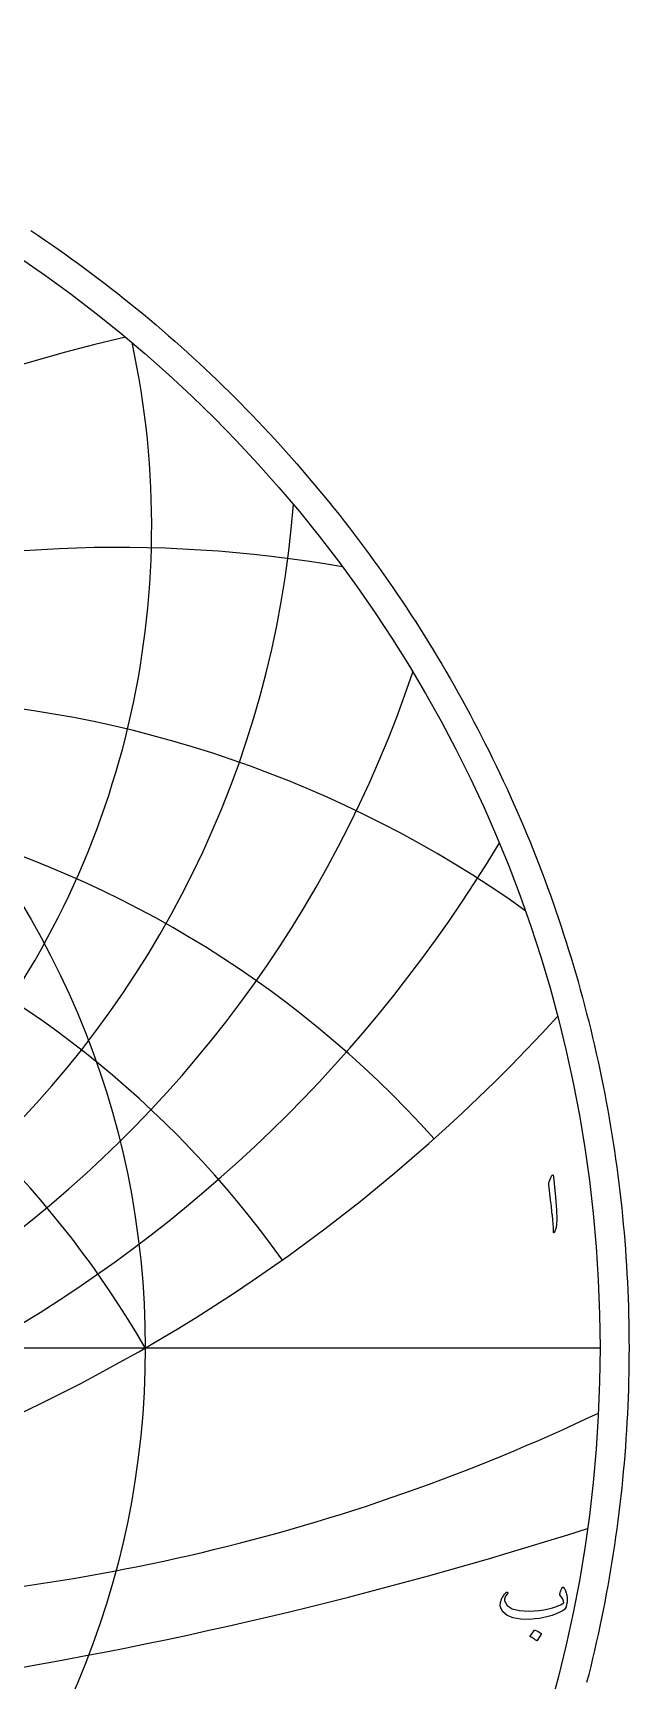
# Model space of a CAD drawing. Header units: millimetres. Extents: x -68 to 68, y -68 to 70.
# Drawn here: x 38.1 to 68.5, y -16.9 to 67 of the extents above; entities that cross this region are included whole.
import ezdxf

# ---------------------------------------------------------------- set-up
doc = ezdxf.new("R2010")
doc.units = ezdxf.units.MM
for name, color, linetype in [('CUT_OUTER', 1, 'Continuous'), ('ENGRAVE', 7, 'Continuous'), ('ENGRAVE_FINE', 8, 'Continuous'), ('TEXT', 5, 'Continuous')]:
    doc.layers.add(name, color=color, linetype=linetype)

msp = doc.modelspace()

# ---------------------------------------------------------------- linework, layer by layer
at = {"layer": 'CUT_OUTER'}
msp.add_lwpolyline([(38.0427, 56.9349), (38.3913, 56.7004), (38.7385, 56.4638), (39.0842, 56.225), (39.4285, 55.9841), (39.7712, 55.7411), (40.1125, 55.4961), (40.4523, 55.2489), (40.7905, 54.9996), (41.1272, 54.7483), (41.4624, 54.4949), (41.796, 54.2395), (42.128, 53.982), (42.4584, 53.7225), (42.7873, 53.461), (43.1145, 53.1974), (43.4401, 52.9319), (43.764, 52.6644), (44.0864, 52.3948), (44.407, 52.1233), (44.726, 51.8499), (45.0433, 51.5745), (45.3589, 51.2971), (45.6728, 51.0178), (45.985, 50.7366), (46.2954, 50.4535), (46.6042, 50.1685), (46.9111, 49.8816), (47.2163, 49.5928), (47.5197, 49.3022), (47.8213, 49.0097), (48.1211, 48.7153), (48.4191, 48.4191), (48.7153, 48.1211), (49.0097, 47.8213), (49.3022, 47.5197), (49.5928, 47.2163), (49.8816, 46.9111), (50.1685, 46.6042), (50.4535, 46.2954), (50.7366, 45.985), (51.0178, 45.6728), (51.2971, 45.3589), (51.5745, 45.0433), (51.8499, 44.726), (52.1233, 44.407), (52.3948, 44.0864), (52.6644, 43.764), (52.9319, 43.4401), (53.1974, 43.1145), (53.461, 42.7873), (53.7225, 42.4584), (53.982, 42.128), (54.2395, 41.796), (54.4949, 41.4624), (54.7483, 41.1272), (54.9996, 40.7905), (55.2489, 40.4523), (55.4961, 40.1125), (55.7411, 39.7712), (55.9841, 39.4285), (56.225, 39.0842), (56.4638, 38.7385), (56.7004, 38.3913), (56.9349, 38.0427), (57.1672, 37.6926), (57.3974, 37.3411), (57.6255, 36.9882), (57.8513, 36.634), (58.075, 36.2783), (58.2965, 35.9213), (58.5159, 35.5629), (58.733, 35.2032), (58.9479, 34.8421), (59.1605, 34.4798), (59.371, 34.1161), (59.5792, 33.7512), (59.7852, 33.385), (59.9889, 33.0175), (60.1904, 32.6488), (60.3896, 32.2789), (60.5865, 31.9077), (60.7811, 31.5354), (60.9735, 31.1618), (61.1635, 30.7871), (61.3513, 30.4113), (61.5367, 30.0342), (61.7199, 29.6561), (61.9007, 29.2768), (62.0791, 28.8965), (62.2553, 28.515), (62.4291, 28.1325), (62.6005, 27.7489), (62.7696, 27.3643), (62.9363, 26.9786), (63.1007, 26.5919), (63.2627, 26.2042), (63.4222, 25.8156), (63.5795, 25.4259), (63.7343, 25.0354), (63.8867, 24.6438), (64.0367, 24.2513), (64.1843, 23.858), (64.3295, 23.4637), (64.4722, 23.0685), (64.6126, 22.6725), (64.7505, 22.2756), (64.8859, 21.8779), (65.0189, 21.4794), (65.1495, 21.08), (65.2776, 20.6799), (65.4033, 20.2789), (65.5265, 19.8772), (65.6472, 19.4748), (65.7655, 19.0716), (65.8813, 18.6677), (65.9946, 18.2632), (66.1054, 17.8579), (66.2137, 17.4519), (66.3196, 17.0453), (66.4229, 16.6381), (66.5237, 16.2302), (66.6221, 15.8217), (66.7179, 15.4126), (66.8112, 15.003), (66.902, 14.5927), (66.9903, 14.182), (67.076, 13.7706), (67.1593, 13.3588), (67.24, 12.9465), (67.3181, 12.5337), (67.3938, 12.1204), (67.4669, 11.7066), (67.5374, 11.2924), (67.6055, 10.8778), (67.6709, 10.4628), (67.7339, 10.0474), (67.7942, 9.6316), (67.8521, 9.2154), (67.9073, 8.7989), (67.96, 8.3821), (68.0102, 7.9649), (68.0578, 7.5475), (68.1028, 7.1297), (68.1453, 6.7117), (68.1852, 6.2935), (68.2225, 5.875), (68.2573, 5.4563), (68.2895, 5.0373), (68.3191, 4.6182), (68.3461, 4.1989), (68.3706, 3.7795), (68.3925, 3.3599), (68.4118, 2.9402), (68.4286, 2.5204), (68.4428, 2.1005), (68.4544, 1.6805), (68.4634, 1.2604), (68.4698, 0.8403), (68.4737, 0.4202), (68.475, 0), (68.4737, -0.4202), (68.4698, -0.8403), (68.4634, -1.2604), (68.4544, -1.6805), (68.4428, -2.1005), (68.4286, -2.5204), (68.4118, -2.9402), (68.3925, -3.3599), (68.3706, -3.7795), (68.3461, -4.1989), (68.3191, -4.6182), (68.2895, -5.0373), (68.2573, -5.4563), (68.2225, -5.875), (68.1852, -6.2935), (68.1453, -6.7117), (68.1028, -7.1297), (68.0578, -7.5475), (68.0102, -7.9649), (67.96, -8.3821), (67.9073, -8.7989), (67.8521, -9.2154), (67.7942, -9.6316), (67.7339, -10.0474), (67.6709, -10.4628), (67.6055, -10.8778), (67.5374, -11.2924), (67.4669, -11.7066), (67.3938, -12.1204), (67.3181, -12.5337), (67.24, -12.9465), (67.1593, -13.3588), (67.076, -13.7706), (66.9903, -14.182), (66.902, -14.5927), (66.8112, -15.003), (66.7179, -15.4126), (66.6221, -15.8217), (66.5237, -16.2302), (66.4229, -16.6381), (66.3196, -17.0453)], dxfattribs=at)
at = {"layer": 'ENGRAVE'}
msp.add_lwpolyline([(0, 0), (67, 0)], dxfattribs=at)
for radius in [67, 43.8575]:
    msp.add_circle((0, 0), radius, dxfattribs=at)
for centre, radius, start, end in [((0, 41.8883), 44.1868, 270, 12.193718), ((0, 46.948), 51.5576, 270, 355.577514), ((0, 53.6532), 60.5995, 270, 341.512805), ((0, 62.8286), 72.1508, 270, 329.039046), ((0, -25.3211), 50.6423, 30, 90), ((0, -25.3211), 50.6423, 30, 90), ((0, 75.9634), 87.715, 270, 317.661513), ((23.5148, 87.7583), 100.8858, 271.151349, 295.481604)]:
    msp.add_arc(centre, radius, start, end, dxfattribs=at)
at = {"layer": 'ENGRAVE_FINE'}
for centre, radius, start, end in [((60.3531, -25.3211), 78.7854, 102.828506, 140), ((60.3531, -25.3211), 78.7854, 102.828506, 140), ((42.4939, -25.3211), 66.1088, 80.064286, 130), ((42.4939, -25.3211), 66.1088, 80.064286, 130), ((29.2383, -25.3211), 58.4767, 54.517425, 120), ((29.2383, -25.3211), 58.4767, 54.517425, 120), ((18.4323, -25.3211), 53.8924, 41.880809, 110), ((18.4323, -25.3211), 53.8924, 41.880809, 110), ((8.9296, -25.3211), 51.4235, 35.419624, 100), ((8.9296, -25.3211), 51.4235, 35.419624, 100), ((0, 198.8748), 218.4014, 270, 287.690147)]:
    msp.add_arc(centre, radius, start, end, dxfattribs=at)
at = {"layer": 'TEXT'}
for points in [[(64.514, 8.7154), (64.5547, 8.7942), (64.5874, 8.8219), (64.6122, 8.7985), (64.6289, 8.7239), (64.7269, 7.6807), (64.7852, 7.0404), (64.7982, 6.5289), (64.766, 6.1462), (64.6885, 5.8923), (64.6744, 5.8716), (64.6619, 5.8604), (64.651, 5.8588), (64.6417, 5.8668), (64.6343, 5.8793), (64.6289, 5.8955), (64.6257, 5.9155), (64.6247, 5.9392), (64.6247, 6.1236), (64.6162, 6.3192), (64.5991, 6.526), (64.5736, 6.7439), (64.568, 6.8009), (64.5512, 6.9547), (64.5233, 7.2054), (64.4842, 7.553), (64.3905, 8.3237), (64.3884, 8.3647), (64.3905, 8.4025), (64.3969, 8.4371), (64.4075, 8.4685)], [(65.1479, -12.2118), (65.1766, -12.2477), (65.2028, -12.2874), (65.2266, -12.3308), (65.248, -12.3779), (65.267, -12.4284), (65.2837, -12.4822), (65.2979, -12.5391), (65.3097, -12.5993), (65.3252, -12.7201), (65.3289, -12.8399), (65.3209, -12.9585), (65.3012, -13.0762), (65.2714, -13.181), (65.2331, -13.2657), (65.1863, -13.3301), (65.1309, -13.3742), (64.9553, -13.4671), (64.769, -13.5499), (64.572, -13.6225), (64.3645, -13.6851), (64.1462, -13.737), (63.9174, -13.7777), (63.6778, -13.8072), (63.4277, -13.8256), (62.9588, -13.8208), (62.5739, -13.7553), (62.2732, -13.6292), (62.0566, -13.4424), (61.9677, -13.2963), (61.9267, -13.139), (61.9336, -12.9705), (61.9885, -12.7909), (62.007, -12.7522), (62.0284, -12.7126), (62.0527, -12.6723), (62.08, -12.6312), (62.1102, -12.5893), (62.1433, -12.5466), (62.1794, -12.5031), (62.2184, -12.4588), (62.2314, -12.4463), (62.245, -12.4385), (62.2591, -12.4356), (62.2737, -12.4375), (62.2836, -12.4412), (62.2918, -12.4481), (62.2985, -12.4582), (62.3036, -12.4715), (62.3059, -12.484), (62.3046, -12.496), (62.2996, -12.5075), (62.2908, -12.5184), (62.2543, -12.5618), (62.2216, -12.6067), (62.1926, -12.6533), (62.1673, -12.7015), (62.15, -12.7475), (62.1407, -12.792), (62.1394, -12.8348), (62.146, -12.876), (62.2791, -13.1169), (62.5292, -13.2859), (62.8965, -13.383), (63.3808, -13.4083), (63.6471, -13.3981), (63.9009, -13.3758), (64.1421, -13.3416), (64.3708, -13.2955), (64.5873, -13.2373), (64.7919, -13.1672), (64.9844, -13.0851), (65.165, -12.991), (65.1474, -12.9032), (65.1075, -12.8058), (65.0452, -12.6988), (64.9606, -12.5822), (64.9579, -12.5711), (64.9585, -12.5503), (64.9622, -12.52), (64.9691, -12.48), (64.971, -12.4761), (64.9723, -12.4726), (64.9731, -12.4697), (64.9734, -12.4673), (64.9872, -12.413), (65.0074, -12.3523), (65.034, -12.2852), (65.067, -12.2118), (65.0817, -12.1894), (65.1, -12.182), (65.1221, -12.1894), (65.1479, -12.2118)], [(63.6619, -14.3791), (63.6672, -14.3738), (63.6747, -14.3706), (63.6842, -14.3696), (63.6959, -14.3706), (63.7787, -14.4042), (63.8567, -14.4451), (63.9299, -14.4936), (63.9983, -14.5495), (64.0049, -14.558), (64.0078, -14.5665), (64.007, -14.575), (64.0025, -14.5835), (63.8024, -14.9071), (63.7949, -14.9149), (63.7854, -14.9167), (63.7737, -14.9127), (63.7598, -14.9029), (63.7478, -14.8944), (63.7289, -14.8816), (63.7031, -14.8646), (63.6704, -14.8433), (63.6302, -14.8177), (63.582, -14.7879), (63.5259, -14.7539), (63.4617, -14.7155), (63.4532, -14.7091), (63.449, -14.7028), (63.449, -14.6964), (63.4532, -14.69)]]:
    msp.add_lwpolyline(points, close=True, dxfattribs=at)

doc.saveas('drawing.dxf')
